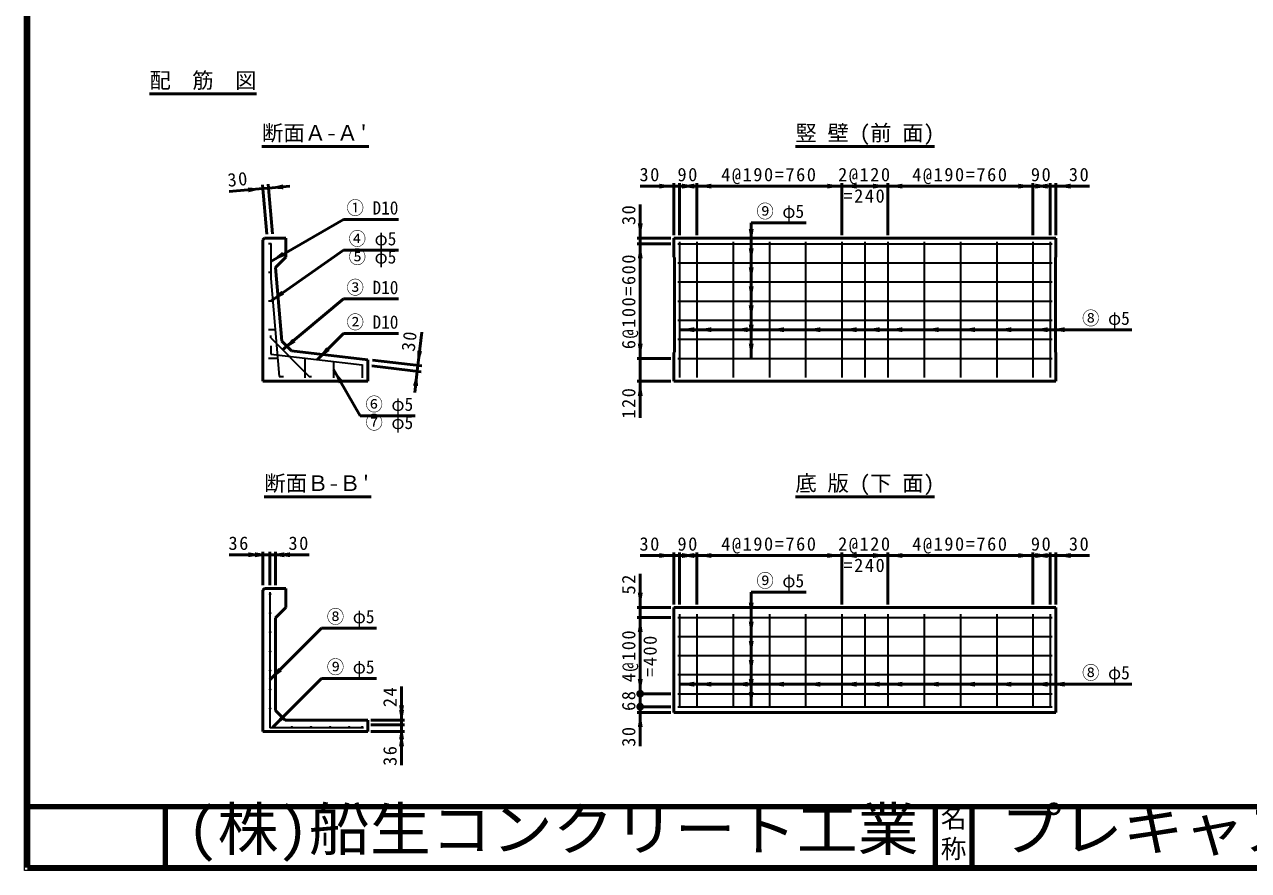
# Model space of a CAD drawing. Units: millimetres, scale not verified. Extents: x 100 to 4105, y 100 to 2870.
# Drawn here: x 100 to 2102, y 100 to 1485 of the extents above; entities that cross this region are included whole.
import ezdxf
from ezdxf.enums import TextEntityAlignment as Align

# ---------------------------------------------------------------- set-up
doc = ezdxf.new("R2010")
doc.units = ezdxf.units.MM
doc.header["$LTSCALE"] = 5
doc.layers.add('V-nasSTD', color=7, linetype='Continuous', lineweight=50)
doc.styles.add('ＭＳ ゴシック', font='')
doc.styles.get('ＭＳ ゴシック').set_extended_font_data('MS Gothic')

msp = doc.modelspace()

# ---------------------------------------------------------------- hatches: boundary and pattern name
at = {"layer": 'V-nasSTD'}
for points in [[(523.084, 1219.195), (522.733, 1223.179), (499.177, 1217.089), (523.435, 1215.21)], [(1138.368, 1220.33), (1138.368, 1216.33), (1162.368, 1220.33), (1138.368, 1224.33)], [(1195.743, 1220.33), (1195.743, 1216.33), (1171.743, 1220.33), (1195.743, 1224.33)], [(1175.868, 1220.33), (1175.868, 1224.33), (1199.868, 1220.33), (1175.868, 1216.33)], [(1223.868, 1220.33), (1223.868, 1216.33), (1199.868, 1220.33), (1223.868, 1224.33)], [(1413.368, 1220.33), (1413.368, 1224.33), (1437.368, 1220.33), (1413.368, 1216.33)], [(1461.368, 1220.33), (1461.368, 1216.33), (1437.368, 1220.33), (1461.368, 1224.33)], [(1488.368, 1220.33), (1488.368, 1224.33), (1512.368, 1220.33), (1488.368, 1216.33)], [(1536.368, 1220.33), (1536.368, 1224.33), (1512.368, 1220.33), (1536.368, 1216.33)], [(1725.868, 1220.33), (1725.868, 1216.33), (1749.868, 1220.33), (1725.868, 1224.33)], [(1773.868, 1220.33), (1773.868, 1224.33), (1749.868, 1220.33), (1773.868, 1216.33)], [(1753.993, 1220.33), (1753.993, 1216.33), (1777.993, 1220.33), (1753.993, 1224.33)], [(1811.368, 1220.33), (1811.368, 1216.33), (1787.368, 1220.33), (1811.368, 1224.33)], [(465.931, 1214.16), (466.282, 1210.176), (489.838, 1216.266), (465.58, 1218.145)], [(1107.368, 1159.33), (1111.368, 1159.33), (1107.368, 1135.33), (1103.368, 1159.33)], [(1288.93, 1149.955), (1284.93, 1149.955), (1288.93, 1125.955), (1292.93, 1149.955)], [(1107.368, 1101.955), (1103.368, 1101.955), (1107.368, 1125.955), (1111.368, 1101.955)], [(523.59, 1109.215), (525.59, 1105.751), (502.805, 1097.215), (521.59, 1112.679)], [(1288.93, 1118.705), (1284.93, 1118.705), (1288.93, 1094.705), (1292.93, 1118.705)], [(1288.93, 1087.455), (1284.93, 1087.455), (1288.93, 1063.455), (1292.93, 1087.455)], [(522.556, 1045.97), (524.851, 1042.694), (502.897, 1032.205), (520.262, 1049.247)], [(1288.93, 1056.205), (1284.93, 1056.205), (1288.93, 1032.205), (1292.93, 1056.205)], [(1288.93, 1024.955), (1284.93, 1024.955), (1288.93, 1000.955), (1292.93, 1024.955)], [(1195.743, 985.33), (1195.743, 989.33), (1171.743, 985.33), (1195.743, 981.33)], [(1223.868, 985.33), (1223.868, 989.33), (1199.868, 985.33), (1223.868, 981.33)], [(1283.243, 985.33), (1283.243, 989.33), (1259.243, 985.33), (1283.243, 981.33)], [(1288.93, 993.705), (1284.93, 993.705), (1288.93, 969.705), (1292.93, 993.705)], [(1342.618, 985.33), (1342.618, 989.33), (1318.618, 985.33), (1342.618, 981.33)], [(1401.993, 985.33), (1401.993, 989.33), (1377.993, 985.33), (1401.993, 981.33)], [(1461.368, 985.33), (1461.368, 989.33), (1437.368, 985.33), (1461.368, 981.33)], [(1498.868, 985.33), (1498.868, 989.33), (1474.868, 985.33), (1498.868, 981.33)], [(1536.368, 985.33), (1536.368, 989.33), (1512.368, 985.33), (1536.368, 981.33)], [(1595.743, 985.33), (1595.743, 989.33), (1571.743, 985.33), (1595.743, 981.33)], [(1655.118, 985.33), (1655.118, 989.33), (1631.118, 985.33), (1655.118, 981.33)], [(1714.493, 985.33), (1714.493, 989.33), (1690.493, 985.33), (1714.493, 981.33)], [(1773.868, 985.33), (1773.868, 989.33), (1749.868, 985.33), (1773.868, 981.33)], [(1801.993, 985.33), (1801.993, 989.33), (1777.993, 985.33), (1801.993, 981.33)], [(540.761, 967.615), (543.332, 964.551), (522.376, 952.188), (538.19, 970.679)], [(1107.368, 962.455), (1111.368, 962.455), (1107.368, 938.455), (1103.368, 962.455)], [(1288.93, 962.455), (1284.93, 962.455), (1288.93, 938.455), (1292.93, 962.455)], [(596.338, 953.492), (599.167, 950.664), (579.368, 936.521), (593.51, 956.32)], [(746.457, 950.493), (750.43, 950.026), (743.656, 926.657), (742.485, 950.96)], [(617.618, 899.536), (614.153, 897.536), (605.618, 920.321), (621.082, 901.536)], [(739.762, 893.51), (735.789, 893.977), (742.562, 917.346), (743.734, 893.043)], [(1107.368, 876.955), (1111.368, 876.955), (1107.368, 900.955), (1103.368, 876.955)], [(465.993, 616.903), (465.993, 612.903), (489.993, 616.903), (465.993, 620.903)], [(477.243, 616.903), (477.243, 612.903), (501.243, 616.903), (477.243, 620.903)], [(525.243, 616.903), (525.243, 612.903), (501.243, 616.903), (525.243, 620.903)], [(534.618, 616.903), (534.618, 612.903), (510.618, 616.903), (534.618, 620.903)], [(1138.368, 615.653), (1138.368, 611.653), (1162.368, 615.653), (1138.368, 619.653)], [(1195.743, 615.653), (1195.743, 611.653), (1171.743, 615.653), (1195.743, 619.653)], [(1175.868, 615.653), (1175.868, 619.653), (1199.868, 615.653), (1175.868, 611.653)], [(1223.868, 615.653), (1223.868, 611.653), (1199.868, 615.653), (1223.868, 619.653)], [(1413.368, 615.653), (1413.368, 619.653), (1437.368, 615.653), (1413.368, 611.653)], [(1461.368, 615.653), (1461.368, 611.653), (1437.368, 615.653), (1461.368, 619.653)], [(1488.368, 615.653), (1488.368, 619.653), (1512.368, 615.653), (1488.368, 611.653)], [(1536.368, 615.653), (1536.368, 619.653), (1512.368, 615.653), (1536.368, 611.653)], [(1725.868, 615.653), (1725.868, 611.653), (1749.868, 615.653), (1725.868, 619.653)], [(1773.868, 615.653), (1773.868, 619.653), (1749.868, 615.653), (1773.868, 611.653)], [(1753.993, 615.653), (1753.993, 611.653), (1777.993, 615.653), (1753.993, 619.653)], [(1811.368, 615.653), (1811.368, 611.653), (1787.368, 615.653), (1811.368, 619.653)], [(502.805, 552.528, 1), (501.243, 552.528, 1)], [(1107.368, 554.653), (1111.368, 554.653), (1107.368, 530.653), (1103.368, 554.653)], [(502.805, 521.278, 1), (501.243, 521.278, 1)], [(1288.93, 538.403), (1284.93, 538.403), (1288.93, 514.403), (1292.93, 538.403)], [(1107.368, 490.403), (1103.368, 490.403), (1107.368, 514.403), (1111.368, 490.403)], [(1288.93, 507.153), (1284.93, 507.153), (1288.93, 483.153), (1292.93, 507.153)], [(502.805, 490.028, 1), (501.243, 490.028, 1)], [(1288.93, 475.903), (1284.93, 475.903), (1288.93, 451.903), (1292.93, 475.903)], [(502.805, 458.778, 1), (501.243, 458.778, 1)], [(1288.93, 444.653), (1284.93, 444.653), (1288.93, 420.653), (1292.93, 444.653)], [(518.213, 428.873), (521.042, 426.045), (501.243, 411.903), (515.385, 431.702)], [(502.805, 427.528, 1), (501.243, 427.528, 1)], [(1107.368, 413.403), (1111.368, 413.403), (1107.368, 389.403), (1103.368, 413.403)], [(1195.743, 405.028), (1195.743, 409.028), (1171.743, 405.028), (1195.743, 401.028)], [(1223.868, 405.028), (1223.868, 409.028), (1199.868, 405.028), (1223.868, 401.028)], [(1283.243, 405.028), (1283.243, 409.028), (1259.243, 405.028), (1283.243, 401.028)], [(1288.93, 413.403), (1284.93, 413.403), (1288.93, 389.403), (1292.93, 413.403)], [(1342.618, 405.028), (1342.618, 409.028), (1318.618, 405.028), (1342.618, 401.028)], [(1401.993, 405.028), (1401.993, 409.028), (1377.993, 405.028), (1401.993, 401.028)], [(1461.368, 405.028), (1461.368, 409.028), (1437.368, 405.028), (1461.368, 401.028)], [(1498.868, 405.028), (1498.868, 409.028), (1474.868, 405.028), (1498.868, 401.028)], [(1536.368, 405.028), (1536.368, 409.028), (1512.368, 405.028), (1536.368, 401.028)], [(1595.743, 405.028), (1595.743, 409.028), (1571.743, 405.028), (1595.743, 401.028)], [(1655.118, 405.028), (1655.118, 409.028), (1631.118, 405.028), (1655.118, 401.028)], [(1714.493, 405.028), (1714.493, 409.028), (1690.493, 405.028), (1714.493, 401.028)], [(1773.868, 405.028), (1773.868, 409.028), (1749.868, 405.028), (1773.868, 401.028)], [(1801.993, 405.028), (1801.993, 409.028), (1777.993, 405.028), (1801.993, 401.028)], [(502.805, 396.278, 1), (501.243, 396.278, 1)], [(1288.93, 392.153), (1284.93, 392.153), (1288.93, 368.153), (1292.93, 392.153)], [(502.805, 365.028, 1), (501.243, 365.028, 1)], [(716.868, 370.278), (712.868, 370.278), (716.868, 346.278), (720.868, 370.278)], [(716.868, 362.778), (712.868, 362.778), (716.868, 338.778), (720.868, 362.778)], [(523.766, 352.082), (526.594, 349.253), (506.795, 335.111), (520.937, 354.91)], [(1107.368, 334.778), (1111.368, 334.778), (1107.368, 358.778), (1103.368, 334.778)], [(507.024, 334.559, 1), (505.461, 334.559, 1)], [(538.274, 334.559, 1), (536.711, 334.559, 1)], [(569.524, 334.559, 1), (567.961, 334.559, 1)], [(600.774, 334.559, 1), (599.211, 334.559, 1)], [(632.024, 334.559, 1), (630.461, 334.559, 1)], [(653.274, 334.559, 1), (651.711, 334.559, 1)], [(716.868, 314.778), (720.868, 314.778), (716.868, 338.778), (712.868, 314.778)], [(716.868, 303.528), (720.868, 303.528), (716.868, 327.528), (712.868, 303.528)]]:
    msp.add_hatch(color=256, dxfattribs=at).paths.add_polyline_path(points)

# ---------------------------------------------------------------- linework, layer by layer
at = {"layer": 'V-nasSTD', "lineweight": 100}
for p, q in [((105, 2865), (105, 105)), ((105, 205), (4100, 205)), ((330, 205), (330, 105)), ((1590, 205), (1590, 105)), ((1650, 205), (1650, 105)), ((105, 105), (4100, 105))]:
    msp.add_line(p, q, dxfattribs=at)
at = {"layer": 'V-nasSTD'}
for p, q in [((304.446, 1371.349), (479.446, 1371.349)), ((488.43, 1285.33), (663.43, 1285.33)), ((1361.118, 1285.33), (1588.618, 1285.33)), ((489.29, 1222.492), (496.419, 1141.556)), ((498.629, 1223.315), (505.758, 1142.378)), ((1162.368, 1225.33), (1162.368, 1140.33)), ((1171.743, 1225.33), (1171.743, 1140.33)), ((1199.868, 1225.33), (1199.868, 1140.33)), ((1437.368, 1225.33), (1437.368, 1140.33)), ((1512.368, 1225.33), (1512.368, 1140.33)), ((1749.868, 1225.33), (1749.868, 1140.33)), ((1777.993, 1225.33), (1777.993, 1140.33)), ((1787.368, 1225.33), (1787.368, 1140.33)), ((489.838, 1216.266), (435.05, 1211.44)), ((489.838, 1216.266), (499.177, 1217.089)), ((499.177, 1217.089), (534.042, 1220.16)), ((1162.368, 1220.33), (1107.368, 1220.33)), ((1171.743, 1220.33), (1162.368, 1220.33)), ((1199.868, 1220.33), (1171.743, 1220.33)), ((1437.368, 1220.33), (1199.868, 1220.33)), ((1512.368, 1220.33), (1437.368, 1220.33)), ((1512.368, 1220.33), (1749.868, 1220.33)), ((1749.868, 1220.33), (1777.993, 1220.33)), ((1777.993, 1220.33), (1787.368, 1220.33)), ((1787.368, 1220.33), (1842.368, 1220.33)), ((1107.368, 1135.33), (1107.368, 1190.33)), ((502.805, 1097.215), (621.794, 1165.913)), ((621.794, 1165.913), (711.794, 1165.913)), ((1288.93, 1160.33), (1378.93, 1160.33)), ((1288.93, 1160.33), (1288.93, 938.455)), ((492.805, 1135.33), (489.993, 1132.517)), ((489.993, 1132.517), (489.993, 900.955)), ((527.493, 1135.33), (492.805, 1135.33)), ((527.493, 1135.33), (527.493, 1104.08)), ((1102.368, 1135.33), (1157.368, 1135.33)), ((1157.368, 1125.955), (1102.368, 1125.955)), ((1107.368, 1125.955), (1107.368, 1135.33)), ((1107.368, 1125.955), (1107.368, 938.455)), ((1787.368, 1135.33), (1162.368, 1135.33)), ((1162.368, 1135.33), (1162.368, 1104.08)), ((1787.368, 1135.33), (1787.368, 1104.08)), ((502.897, 1032.205), (621.794, 1115.457)), ((527.493, 1104.08), (510.618, 1087.205)), ((621.794, 1115.457), (711.794, 1115.457)), ((1162.368, 1104.08), (1163.149, 1103.298)), ((1163.149, 948.611), (1163.149, 1103.298)), ((1787.368, 1104.08), (1786.586, 1103.298)), ((1786.586, 948.611), (1786.586, 1103.298)), ((510.618, 1087.205), (521.243, 966.58)), ((522.376, 952.188), (621.794, 1035.61)), ((621.794, 1035.61), (711.794, 1035.61)), ((743.656, 926.657), (750.075, 981.281)), ((1171.743, 985.33), (1911.743, 985.33)), ((521.243, 966.58), (536.868, 950.955)), ((579.368, 936.521), (621.794, 978.948)), ((621.794, 978.948), (711.794, 978.948)), ((536.868, 950.955), (661.868, 936.267)), ((1162.368, 947.83), (1163.149, 948.611)), ((1162.368, 947.83), (1162.368, 900.955)), ((1787.368, 947.83), (1786.586, 948.611)), ((1787.368, 900.955), (1787.368, 947.83)), ((661.868, 900.955), (661.868, 936.267)), ((668.075, 926.098), (748.77, 916.617)), ((669.169, 935.409), (749.864, 925.928)), ((743.656, 926.657), (742.562, 917.346)), ((1157.368, 938.455), (1102.368, 938.455)), ((1107.368, 900.955), (1107.368, 938.455)), ((605.618, 920.321), (649.368, 844.544)), ((742.562, 917.346), (738.478, 882.585)), ((489.993, 900.955), (661.868, 900.955)), ((1157.368, 900.955), (1102.368, 900.955)), ((1107.368, 900.955), (1107.368, 840.955)), ((1162.368, 900.955), (1787.368, 900.955)), ((649.368, 844.544), (739.368, 844.544)), ((492.328, 711.903), (667.328, 711.903)), ((1361.118, 711.903), (1588.618, 711.903)), ((489.993, 621.903), (489.993, 566.903)), ((501.243, 621.903), (501.243, 566.903)), ((510.618, 621.903), (510.618, 566.903)), ((489.993, 616.903), (434.993, 616.903)), ((501.243, 616.903), (489.993, 616.903)), ((510.618, 616.903), (501.243, 616.903)), ((510.618, 616.903), (565.618, 616.903)), ((1162.368, 615.653), (1107.368, 615.653)), ((1162.368, 620.653), (1162.368, 535.653)), ((1171.743, 615.653), (1162.368, 615.653)), ((1171.743, 620.653), (1171.743, 535.653)), ((1199.868, 615.653), (1171.743, 615.653)), ((1199.868, 620.653), (1199.868, 535.653)), ((1437.368, 615.653), (1199.868, 615.653)), ((1437.368, 620.653), (1437.368, 535.653)), ((1512.368, 615.653), (1437.368, 615.653)), ((1512.368, 620.653), (1512.368, 535.653)), ((1512.368, 615.653), (1749.868, 615.653)), ((1749.868, 620.653), (1749.868, 535.653)), ((1749.868, 615.653), (1777.993, 615.653)), ((1777.993, 620.653), (1777.993, 535.653)), ((1777.993, 615.653), (1787.368, 615.653)), ((1787.368, 620.653), (1787.368, 535.653)), ((1787.368, 615.653), (1842.368, 615.653)), ((1107.368, 530.653), (1107.368, 585.653)), ((492.805, 561.903), (489.993, 559.09)), ((527.493, 561.903), (492.805, 561.903)), ((527.493, 561.903), (527.493, 530.653)), ((489.993, 559.09), (489.993, 327.528)), ((1288.93, 555.653), (1288.93, 368.153)), ((1288.93, 555.653), (1378.93, 555.653)), ((527.493, 530.653), (510.618, 513.778)), ((1102.368, 530.653), (1157.368, 530.653)), ((1107.368, 514.403), (1107.368, 530.653)), ((1162.368, 530.653), (1162.368, 358.778)), ((1787.368, 530.653), (1162.368, 530.653)), ((1787.368, 530.653), (1787.368, 358.778)), ((510.618, 513.778), (510.618, 361.903)), ((1157.368, 514.403), (1102.368, 514.403)), ((1107.368, 514.403), (1107.368, 389.403)), ((501.243, 411.903), (586.095, 496.755)), ((586.095, 496.755), (676.095, 496.755)), ((586.095, 414.412), (506.795, 335.111)), ((586.095, 414.412), (676.095, 414.412)), ((716.868, 346.278), (716.868, 401.278)), ((1171.743, 405.028), (1911.743, 405.028)), ((1157.368, 389.403), (1102.368, 389.403)), ((1107.368, 368.153), (1107.368, 389.403)), ((510.618, 361.903), (526.243, 346.278)), ((1157.368, 368.153), (1102.368, 368.153)), ((1107.368, 358.778), (1107.368, 368.153)), ((526.243, 346.278), (661.868, 346.278)), ((661.868, 327.528), (661.868, 346.278)), ((721.868, 346.278), (666.868, 346.278)), ((716.868, 338.778), (716.868, 346.278)), ((1157.368, 358.778), (1102.368, 358.778)), ((1107.368, 358.778), (1107.368, 303.778)), ((1787.368, 358.778), (1162.368, 358.778)), ((489.993, 327.528), (661.868, 327.528)), ((721.868, 338.778), (666.868, 338.778)), ((721.868, 327.528), (666.868, 327.528)), ((716.868, 327.528), (716.868, 338.778)), ((716.868, 327.528), (716.868, 272.528))]:
    msp.add_line(p, q, dxfattribs=at)
at = {"layer": 'V-nasSTD', "lineweight": 35}
for p, q in [((503.305, 1125.955), (499.243, 1125.955)), ((502.805, 1126.175), (502.805, 1069.054)), ((1168.618, 1125.955), (1781.118, 1125.955)), ((1171.743, 1129.08), (1171.743, 907.205)), ((1199.868, 1129.08), (1199.868, 907.205)), ((1259.243, 1129.08), (1259.243, 907.205)), ((1318.618, 1129.08), (1318.618, 907.205)), ((1377.993, 1129.08), (1377.993, 907.205)), ((1437.368, 1129.08), (1437.368, 907.205)), ((1474.868, 1129.08), (1474.868, 907.205)), ((1512.368, 1129.08), (1512.368, 907.205)), ((1571.743, 1129.08), (1571.743, 907.205)), ((1631.118, 1129.08), (1631.118, 907.205)), ((1690.493, 1129.08), (1690.493, 907.205)), ((1749.868, 1129.08), (1749.868, 907.205)), ((1777.993, 1129.08), (1777.993, 907.205)), ((1168.618, 1094.705), (1781.118, 1094.705)), ((503.305, 1079.08), (499.243, 1079.08)), ((502.805, 1069.054), (516.924, 908.767)), ((1168.618, 1063.455), (1781.118, 1063.455)), ((506.551, 1032.205), (499.243, 1032.205)), ((1168.618, 1032.205), (1781.118, 1032.205)), ((510.68, 985.33), (499.243, 985.33)), ((1168.618, 1000.955), (1781.118, 1000.955)), ((502.805, 971.759), (502.805, 975.654)), ((502.805, 971.759), (565.797, 908.767)), ((1168.618, 969.705), (1781.118, 969.705)), ((502.805, 958.863), (502.805, 945.517)), ((502.805, 945.517), (652.493, 927.929)), ((514.809, 938.455), (499.243, 938.455)), ((558.743, 939.445), (558.743, 906.767)), ((605.618, 933.934), (605.618, 906.767)), ((652.493, 928.429), (652.493, 906.767)), ((1168.618, 938.455), (1781.118, 938.455)), ((516.924, 908.767), (523.895, 908.767)), ((565.797, 908.767), (569.692, 908.767)), ((501.243, 555.653), (501.243, 333.778)), ((1168.618, 514.403), (1781.118, 514.403)), ((1171.743, 519.403), (1171.743, 366.278)), ((1199.868, 519.403), (1199.868, 366.278)), ((1259.243, 519.403), (1259.243, 366.278)), ((1318.618, 519.403), (1318.618, 366.278)), ((1377.993, 519.403), (1377.993, 366.278)), ((1437.368, 519.403), (1437.368, 366.278)), ((1474.868, 519.403), (1474.868, 366.278)), ((1512.368, 519.403), (1512.368, 366.278)), ((1571.743, 519.403), (1571.743, 366.278)), ((1631.118, 519.403), (1631.118, 366.278)), ((1690.493, 519.403), (1690.493, 366.278)), ((1749.868, 519.403), (1749.868, 366.278)), ((1777.993, 519.403), (1777.993, 366.278)), ((1168.618, 483.153), (1781.118, 483.153)), ((1168.618, 451.903), (1781.118, 451.903)), ((1168.618, 420.653), (1781.118, 420.653)), ((1168.618, 389.403), (1781.118, 389.403)), ((1168.618, 368.153), (1781.118, 368.153)), ((654.368, 333.778), (501.243, 333.778))]:
    msp.add_line(p, q, dxfattribs=at)
at = {"layer": 'V-nasSTD', "lineweight": 13}
msp.add_lwpolyline([(100, 100), (100, 2870), (4105, 2870), (4105, 100)], close=True, dxfattribs=at)
at = {"layer": 'V-nasSTD', "lineweight": 35}
for centre in [(502.024, 552.528), (502.024, 552.528), (502.024, 521.278), (502.024, 521.278), (502.024, 490.028), (502.024, 490.028), (502.024, 458.778), (502.024, 458.778), (502.024, 427.528), (502.024, 427.528), (502.024, 396.278), (502.024, 396.278), (502.024, 365.028), (502.024, 365.028), (506.243, 334.559), (506.243, 334.559), (537.493, 334.559), (537.493, 334.559), (568.743, 334.559), (568.743, 334.559), (599.993, 334.559), (599.993, 334.559), (631.243, 334.559), (631.243, 334.559), (652.493, 334.559), (652.493, 334.559)]:
    msp.add_circle(centre, 0.781, dxfattribs=at)
at = {"layer": 'V-nasSTD'}
for centre in [(1107.368, 389.403), (1107.368, 368.153)]:
    msp.add_circle(centre, 4, dxfattribs=at)

# ---------------------------------------------------------------- texts
at = {"layer": 'V-nasSTD', "style": 'ＭＳ ゴシック'}
for s, p in [('配\u3000筋\u3000図', (391.946, 1406.349)), ("断面Ａ-Ａ'", (575.93, 1320.33)), ('竪 壁 (前 面)', (1474.868, 1320.33)), ("断面Ｂ-Ｂ'", (579.828, 746.903)), ('底 版 (下 面)', (1474.868, 746.903))]:
    msp.add_text(s, height=25.66, dxfattribs=at).set_placement(p, align=Align.TOP_CENTER)
at = {"layer": 'V-nasSTD', "style": 'ＭＳ ゴシック', "width": 0.95}
for s, p in [('① D10', (669.318, 1195.721)), ('⑨ φ5', (1336.454, 1190.138)), ('④ φ5', (669.318, 1145.265)), ('⑤ φ5', (669.318, 1115.457)), ('③ D10', (669.318, 1065.418)), ('② D10', (669.318, 1008.756)), ('⑧ φ5', (1869.266, 1015.138)), ('⑥ φ5', (696.891, 874.352)), ('⑦ φ5', (696.891, 844.544)), ('⑨ φ5', (1336.454, 585.461)), ('⑧ φ5', (633.619, 526.563)), ('⑨ φ5', (633.619, 444.22)), ('⑧ φ5', (1869.266, 434.836))]:
    msp.add_text(s, height=21.85, dxfattribs=at).set_placement(p, align=Align.TOP_CENTER)
at = {"layer": 'V-nasSTD', "style": 'ＭＳ ゴシック', "width": 1.05}
for s, p in [('(株)船生コンクリート工業', (366, 202.55)), ('プレキャストウォール', (1697, 202.47))]:
    msp.add_text(s, height=69.65, dxfattribs=at).set_placement(p, align=Align.TOP_LEFT)
at = {"layer": 'V-nasSTD', "style": 'ＭＳ ゴシック'}
for s, p in [('名', (1598.982, 200.999)), ('称', (1598.976, 151.01))]:
    msp.add_text(s, height=30.79, dxfattribs=at).set_placement(p, align=Align.TOP_LEFT)
at = {"layer": 'V-nasSTD', "char_height": 21.99, "attachment_point": 2, "style": 'ＭＳ ゴシック'}
for s, insert, rotation in [('\\T1.17;30', (448.605, 1242.751), 5.034), ('\\T1.17;30', (1077.368, 1174.08), 90), ('\\T1.17;6@100=600', (1077.368, 1032.205), 90), ('\\T1.17;30', (718.383, 968.643), 83.298), ('\\T1.17;120', (1077.368, 865.955), 90), ('\\T1.17;52', (1077.368, 569.403), 90), ('\\T1.17;4@100', (1077.368, 451.903), 90), ('\\T1.17;=400', (1112.368, 451.903), 90), ('\\T1.17;24', (686.868, 385.028), 90), ('\\T1.17;68', (1077.368, 378.778), 90), ('\\T1.17;30', (1077.368, 320.028), 90), ('\\T1.17;36', (686.868, 288.778), 90)]:
    msp.add_mtext(s, dxfattribs=dict(at, insert=insert, rotation=rotation))
for s, insert in [('\\T1.17;30', (1123.618, 1250.33)), ('\\T1.17;90', (1185.805, 1250.33)), ('\\T1.17;4@190=760', (1318.618, 1250.33)), ('\\T1.17;2@120', (1474.868, 1250.33)), ('\\T1.17;4@190=760', (1631.118, 1250.33)), ('\\T1.17;90', (1763.93, 1250.33)), ('\\T1.17;30', (1826.118, 1250.33)), ('\\T1.17;=240', (1474.868, 1215.33)), ('\\T1.17;36', (451.243, 646.903)), ('\\T1.17;30', (549.368, 646.903)), ('\\T1.17;30', (1123.618, 645.653)), ('\\T1.17;90', (1185.805, 645.653)), ('\\T1.17;4@190=760', (1318.618, 645.653)), ('\\T1.17;2@120', (1474.868, 645.653)), ('\\T1.17;4@190=760', (1631.118, 645.653)), ('\\T1.17;90', (1763.93, 645.653)), ('\\T1.17;30', (1826.118, 645.653)), ('\\T1.17;=240', (1474.868, 610.653))]:
    msp.add_mtext(s, dxfattribs=dict(at, insert=insert))

doc.saveas('drawing.dxf')
